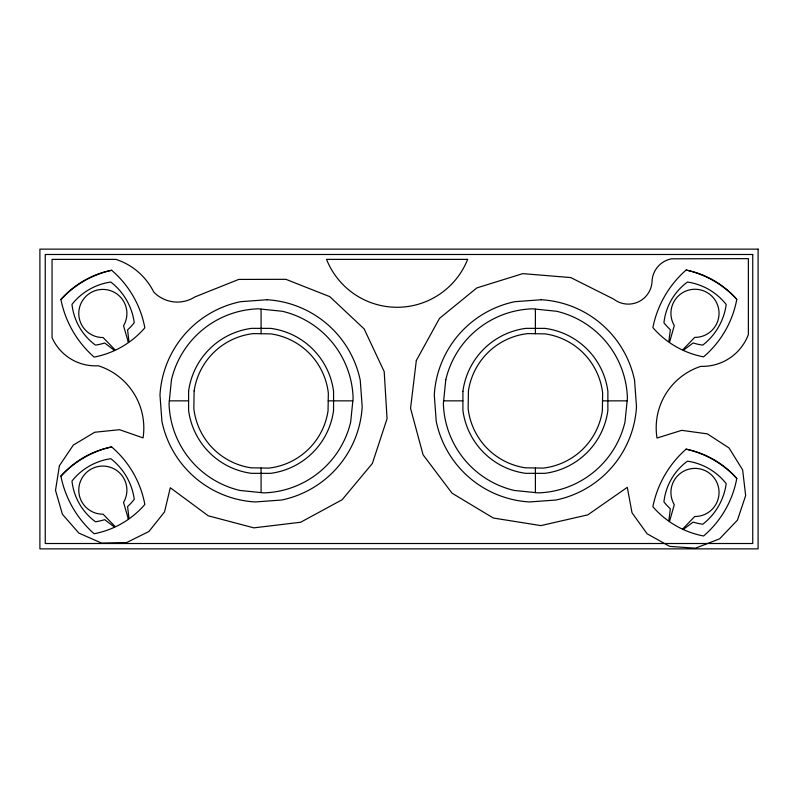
<?xml version="1.0" encoding="UTF-8"?>
<svg xmlns="http://www.w3.org/2000/svg" width="798" height="798" viewBox="0 0 798 798"><rect width="100%" height="100%" fill="white"/><g stroke="black" fill="none" stroke-linecap="round" stroke-linejoin="round"><path stroke-width="1.2" d="M683.048 349.534L683.687 350.003L693.163 342.941A51.501 51.501 0 0 0 702.769 345.105A62.015 62.015 0 0 0 726.2 304.517A60.449 60.449 0 0 0 687.447 282.043A58.344 58.344 0 0 0 663.926 322.791A62.972 62.972 0 0 0 670.34 329.704L668.864 341.344L669.672 341.813L674.29 325.594A24.07 24.07 0 0 1 686.669 290.741A24.07 24.07 0 0 1 718.699 309.235A24.07 24.07 0 0 1 694.709 337.384L682.948 349.634M683.048 528.655L683.687 529.124L693.163 522.062A51.501 51.501 0 0 0 702.769 524.226A62.015 62.015 0 0 0 726.2 483.638A60.449 60.449 0 0 0 687.447 461.164A58.344 58.344 0 0 0 663.926 501.912A62.972 62.972 0 0 0 670.34 508.825L668.864 520.466L669.672 520.934L674.29 504.715A24.07 24.07 0 0 1 686.669 469.862A24.07 24.07 0 0 1 718.699 488.356A24.07 24.07 0 0 1 694.709 516.505L682.948 528.755M169.336 400.855L188.597 400.855M328.207 400.855L352.836 400.855M443.648 400.855L462.91 400.855M602.52 400.855L627.138 400.855M128.298 341.973L128.957 341.604L127.58 329.863A51.501 51.501 0 0 0 134.254 322.631A62.015 62.015 0 0 0 110.822 282.043A60.449 60.449 0 0 0 71.98 304.367A58.344 58.344 0 0 0 95.501 345.115A62.972 62.972 0 0 0 104.698 343.01L114.044 350.113L114.852 349.644L103.112 337.544A24.07 24.07 0 0 1 79.122 309.395A24.07 24.07 0 0 1 111.151 290.891A24.07 24.07 0 0 1 123.54 325.754L128.229 341.923M128.229 518.58L128.957 518.251L127.58 506.521A51.501 51.501 0 0 0 134.254 499.289A62.015 62.015 0 0 0 110.822 458.7A60.449 60.449 0 0 0 71.98 481.024A58.344 58.344 0 0 0 95.501 521.772A62.972 62.972 0 0 0 104.698 519.668L114.044 526.77L114.852 526.301L103.112 514.201A24.07 24.07 0 0 1 79.122 486.042A24.07 24.07 0 0 1 111.151 467.548A24.07 24.07 0 0 1 123.54 502.401L128.269 518.71M535.398 309.105L535.398 333.724M535.398 467.977L535.398 492.605M261.086 309.105L261.086 333.724M261.086 467.977L261.086 492.605M686.09 449.174A103.391 103.391 0 0 0 652.874 506.72A88.987 88.987 0 0 0 703.577 535.987A99.361 99.361 0 0 0 736.793 478.451A97.855 97.855 0 0 0 686.09 449.174A91.032 91.032 0 0 1 736.793 478.451M60.917 476.197A103.391 103.391 0 0 0 94.144 533.742A88.987 88.987 0 0 0 144.837 504.466A99.361 99.361 0 0 0 111.62 446.93A97.855 97.855 0 0 0 60.917 476.197A91.032 91.032 0 0 1 111.62 446.93M686.09 270.053A103.391 103.391 0 0 0 652.874 327.599A88.987 88.987 0 0 0 703.577 356.866A99.361 99.361 0 0 0 736.793 299.33A97.855 97.855 0 0 0 686.09 270.053A91.032 91.032 0 0 1 736.793 299.33M60.917 299.539A103.391 103.391 0 0 0 94.144 357.085A88.987 88.987 0 0 0 144.837 327.818A99.361 99.361 0 0 0 111.62 270.273A97.855 97.855 0 0 0 60.917 299.539A91.032 91.032 0 0 1 111.62 270.273M188.607 391.249L188.587 410.332A73.107 73.107 0 0 0 251.48 473.334L270.562 473.344A73.107 73.107 0 0 0 333.564 410.461L333.574 391.379A73.107 73.107 0 0 0 270.692 328.377L251.609 328.357A73.107 73.107 0 0 0 188.607 391.249M462.92 391.249L462.9 410.332A73.107 73.107 0 0 0 525.782 473.334L544.874 473.344A73.107 73.107 0 0 0 607.867 410.461L607.886 391.379A73.107 73.107 0 0 0 545.004 328.377L525.912 328.357A73.107 73.107 0 0 0 462.92 391.249M194.123 390.91L193.834 408.576A67.69 67.69 0 0 0 251.141 467.818L268.806 468.107A67.69 67.69 0 0 0 328.048 410.8L328.337 393.125A67.69 67.69 0 0 0 271.031 333.893L253.355 333.604A67.69 67.69 0 0 0 194.123 390.91M468.436 390.91L468.137 408.576A67.69 67.69 0 0 0 525.453 467.818L543.119 468.107A67.69 67.69 0 0 0 602.35 410.8L602.65 393.125A67.69 67.69 0 0 0 545.333 333.893L527.668 333.604A67.69 67.69 0 0 0 468.436 390.91M171.49 379.658L169.056 403.569A92.069 92.069 0 0 0 239.889 490.441L263.799 492.875A92.069 92.069 0 0 0 350.681 422.042L353.105 398.132A92.069 92.069 0 0 0 282.283 311.26L258.362 308.826A92.069 92.069 0 0 0 171.49 379.658M445.803 379.658L443.369 403.569A92.069 92.069 0 0 0 514.201 490.441L538.111 492.875A92.069 92.069 0 0 0 624.984 422.042L627.418 398.132A92.069 92.069 0 0 0 556.585 311.26L532.675 308.826A92.069 92.069 0 0 0 445.803 379.658M416.317 360.526L410.551 408.327L423.08 454.8L452.077 493.224L493.334 518.032L540.874 525.603L587.797 514.86L627.298 487.339L632.016 512.775L647.098 533.782L669.682 546.381L695.477 548.186L719.596 538.84L737.452 520.136L745.651 495.608L742.649 469.922L729.013 447.947L707.317 433.863L681.701 430.341L657.013 438.042A64.568 64.568 0 0 1 700.863 366.352A49.007 49.007 0 0 0 748.374 334.522L748.374 258.632L671.567 258.821A23.82 23.82 0 0 0 652.056 281.295A23.77 23.77 0 0 1 613.792 299.17L570.77 277.574L522.79 273.634L476.825 287.918L439.528 318.362L416.317 360.526M59.391 465.733L55.511 490.361L62.434 514.311L78.852 533.084L101.665 543.129L126.593 542.56L148.937 531.488L164.488 511.997L170.313 487.748L208.238 515.797L253.834 527.857L300.666 522.241L342.123 499.738L372.337 463.518L387.06 418.701L384.197 371.619L364.157 328.926L329.774 296.637L285.893 279.32L238.722 279.42L194.921 296.916A32.668 32.668 0 0 1 153.735 292.008A64.369 64.369 0 0 0 115.939 259.38L52.05 259.38L52.05 337.624A47.491 47.491 0 0 0 98.304 365.763A65.396 65.396 0 0 1 143.071 437.893L119.52 429.693L94.723 432.247L73.336 445.055L59.391 465.733M266.931 299.749L240.567 301.684A101.276 101.276 0 0 0 159.979 395L161.914 421.374A101.276 101.276 0 0 0 255.24 501.952L281.604 500.027A101.276 101.276 0 0 0 362.192 406.701L360.257 380.337A101.276 101.276 0 0 0 266.931 299.749M541.244 299.749L514.88 301.684A101.276 101.276 0 0 0 434.292 395L436.227 421.374A101.276 101.276 0 0 0 529.543 501.952L555.917 500.027A101.276 101.276 0 0 0 636.495 406.701L634.57 380.337A101.276 101.276 0 0 0 541.244 299.749M758.1 249.136L39.9 249.136L39.9 548.864L758.1 548.864L758.1 249.136M752.743 254.492L45.257 254.492L45.257 543.508L752.743 543.508L752.743 254.492M467.638 259.38L326.532 259.38A75.91 75.91 0 0 0 467.638 259.38"/></g></svg>
